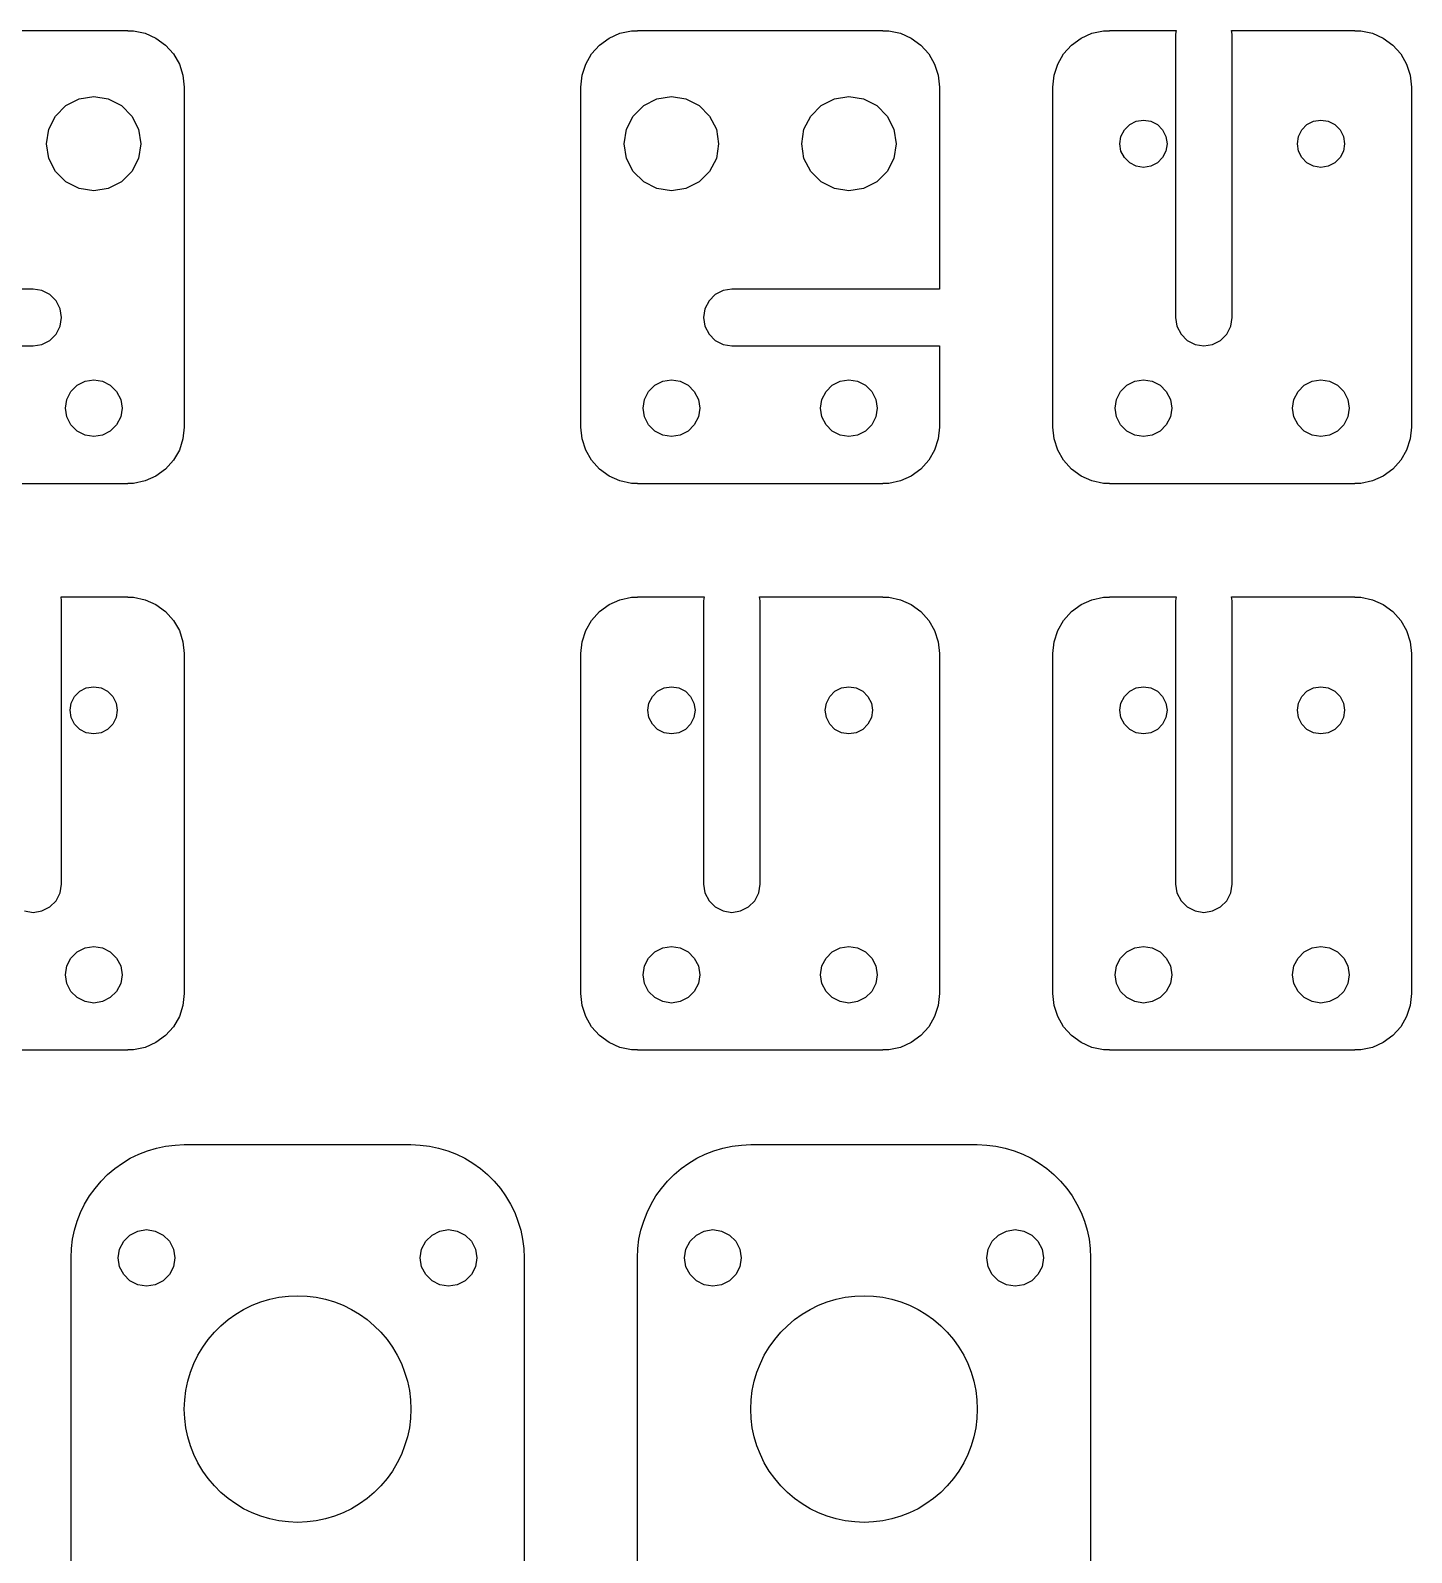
# Model space of a CAD drawing. Extents: x 0 to 1394, y 0 to 480.
# Drawn here: x 1144 to 1217.1, y 94.5 to 175.1 of the extents above; entities that cross this region are included whole.
import ezdxf

# ---------------------------------------------------------------- set-up
doc = ezdxf.new("R2010")
doc.units = 0
doc.layers.add('Layer_1', color=7, linetype='CONTINUOUS')

msp = doc.modelspace()

# ---------------------------------------------------------------- linework, layer by layer
at = {"layer": 'Layer_1', "color": 7}
for points in [[(1136.141097, 175.137332), (1149.141099, 175.137247), (1149.141099, 175.121161), (1149.451092, 175.121245), (1150.071106, 174.990238), (1150.64111, 174.73525), (1151.151114, 174.366245), (1151.571089, 173.900239), (1151.88111, 173.357244), (1152.071102, 172.761247), (1152.141093, 172.137253), (1152.141093, 154.137261), (1152.071102, 153.51324), (1151.88111, 152.917243), (1151.571089, 152.374247), (1151.151114, 151.908242), (1150.64111, 151.539236), (1150.071106, 151.284249), (1149.451092, 151.153241), (1149.141099, 151.153241), (1149.141099, 151.137154), (1136.141097, 151.137239)], [(1173.141108, 154.137261), (1173.141108, 172.137253), (1173.211099, 172.761247), (1173.401091, 173.357244), (1173.711112, 173.900239), (1174.131115, 174.366245), (1174.64109, 174.73525), (1175.211095, 174.990238), (1175.831109, 175.121245), (1176.141102, 175.121245), (1176.141102, 175.137332), (1189.141104, 175.137247), (1189.141104, 175.121161), (1189.451097, 175.121245), (1190.071111, 174.990238), (1190.641115, 174.73525), (1191.15109, 174.366245), (1191.571094, 173.900239), (1191.881115, 173.357244), (1192.071107, 172.761247), (1192.141098, 172.137253), (1192.141098, 161.437249), (1181.141092, 161.437249), (1180.681098, 161.364239), (1180.261094, 161.151245), (1179.931092, 160.819239), (1179.7111, 160.40124), (1179.641109, 159.937238), (1179.7111, 159.473237), (1179.931092, 159.055237), (1180.261094, 158.723259), (1180.681098, 158.510238), (1181.141092, 158.437255), (1192.141098, 158.437255), (1192.141098, 154.137261), (1192.071107, 153.51324), (1191.881115, 152.917243), (1191.571094, 152.374247), (1191.15109, 151.908242), (1190.641115, 151.539236), (1190.071111, 151.284249), (1189.451097, 151.153241), (1189.141104, 151.153241), (1189.141104, 151.137154), (1176.141102, 151.137239), (1176.141102, 151.153326), (1175.831109, 151.153241), (1175.211095, 151.284249), (1174.64109, 151.539236), (1174.131115, 151.908242), (1173.711112, 152.374247), (1173.401091, 152.917243), (1173.211099, 153.51324), (1173.141108, 154.137261)], [(1198.141114, 154.137261), (1198.141114, 172.137253), (1198.211105, 172.761247), (1198.401097, 173.357244), (1198.71109, 173.900239), (1199.131093, 174.366245), (1199.641097, 174.73525), (1200.211101, 174.990238), (1200.831115, 175.121245), (1201.141108, 175.121245), (1201.141108, 175.137332), (1204.671115, 175.137247), (1204.641115, 174.937265), (1204.641115, 159.937238), (1204.711106, 159.473237), (1204.931098, 159.055237), (1205.261101, 158.723259), (1205.681104, 158.510238), (1206.141098, 158.437255), (1206.601092, 158.510238), (1207.021095, 158.723259), (1207.351098, 159.055237), (1207.57109, 159.473237), (1207.641109, 159.937238), (1207.641109, 174.937265), (1207.611109, 175.137247), (1214.14111, 175.137247), (1214.14111, 175.121161), (1214.451103, 175.121245), (1215.071089, 174.990238), (1215.641093, 174.73525), (1216.151097, 174.366245), (1216.5711, 173.900239), (1216.881093, 173.357244), (1217.071113, 172.761247), (1217.141104, 172.137253), (1217.141104, 154.137261), (1217.071113, 153.51324), (1216.881093, 152.917243), (1216.5711, 152.374247), (1216.151097, 151.908242), (1215.641093, 151.539236), (1215.071089, 151.284249), (1214.451103, 151.153241), (1214.14111, 151.153241), (1214.14111, 151.137154), (1201.141108, 151.137239), (1201.141108, 151.153326), (1200.831115, 151.153241), (1200.211101, 151.284249), (1199.641097, 151.539236), (1199.131093, 151.908242), (1198.71109, 152.374247), (1198.401097, 152.917243), (1198.211105, 153.51324), (1198.141114, 154.137261)], [(1144.841105, 169.137259), (1144.961106, 169.910238), (1145.321108, 170.606254), (1145.871103, 171.160257), (1146.571099, 171.515236), (1147.341114, 171.63724), (1148.111101, 171.515236), (1148.811097, 171.160257), (1149.361091, 170.606254), (1149.721094, 169.910238), (1149.841095, 169.137259), (1149.721094, 168.364253), (1149.361091, 167.668265), (1148.811097, 167.114262), (1148.111101, 166.759255), (1147.341114, 166.63725), (1146.571099, 166.759255), (1145.871103, 167.114262), (1145.321108, 167.668265), (1144.961106, 168.364253), (1144.841105, 169.137259)], [(1175.441106, 169.137259), (1175.561107, 169.910238), (1175.921109, 170.606254), (1176.471104, 171.160257), (1177.1711, 171.515236), (1177.941115, 171.63724), (1178.711102, 171.515236), (1179.411098, 171.160257), (1179.961092, 170.606254), (1180.321095, 169.910238), (1180.441096, 169.137259), (1180.321095, 168.364253), (1179.961092, 167.668265), (1179.411098, 167.114262), (1178.711102, 166.759255), (1177.941115, 166.63725), (1177.1711, 166.759255), (1176.471104, 167.114262), (1175.921109, 167.668265), (1175.561107, 168.364253), (1175.441106, 169.137259)], [(1184.84111, 169.137259), (1184.96111, 169.910238), (1185.321113, 170.606254), (1185.871108, 171.160257), (1186.571104, 171.515236), (1187.34109, 171.63724), (1188.111106, 171.515236), (1188.811101, 171.160257), (1189.361096, 170.606254), (1189.721099, 169.910238), (1189.8411, 169.137259), (1189.721099, 168.364253), (1189.361096, 167.668265), (1188.811101, 167.114262), (1188.111106, 166.759255), (1187.34109, 166.63725), (1186.571104, 166.759255), (1185.871108, 167.114262), (1185.321113, 167.668265), (1184.96111, 168.364253), (1184.84111, 169.137259)], [(1201.691103, 169.137259), (1201.751103, 169.523255), (1201.931104, 169.872251), (1202.211097, 170.148236), (1202.55109, 170.326262), (1202.941093, 170.38725), (1203.331096, 170.326262), (1203.681108, 170.148236), (1203.95111, 169.872251), (1204.131111, 169.523255), (1204.191112, 169.137259), (1204.131111, 168.751236), (1203.95111, 168.40224), (1203.681108, 168.126255), (1203.331096, 167.948257), (1202.941093, 167.887241), (1202.55109, 167.948257), (1202.211097, 168.126255), (1201.931104, 168.40224), (1201.751103, 168.751236), (1201.691103, 169.137259)], [(1211.091106, 169.137259), (1211.151107, 169.523255), (1211.331108, 169.872251), (1211.60111, 170.148236), (1211.951094, 170.326262), (1212.341097, 170.38725), (1212.7311, 170.326262), (1213.071093, 170.148236), (1213.351114, 169.872251), (1213.531115, 169.523255), (1213.591116, 169.137259), (1213.531115, 168.751236), (1213.351114, 168.40224), (1213.071093, 168.126255), (1212.7311, 167.948257), (1212.341097, 167.887241), (1211.951094, 167.948257), (1211.60111, 168.126255), (1211.331108, 168.40224), (1211.151107, 168.751236), (1211.091106, 169.137259)], [(1133.141103, 158.437255), (1144.141109, 158.437255), (1144.601103, 158.510238), (1145.021106, 158.723259), (1145.351109, 159.055237), (1145.571101, 159.473237), (1145.641092, 159.937238), (1145.571101, 160.40124), (1145.351109, 160.819239), (1145.021106, 161.151245), (1144.601103, 161.364239), (1144.141109, 161.437249), (1133.141103, 161.437249)], [(1145.841103, 155.137259), (1145.911094, 155.601261), (1146.131114, 156.01926), (1146.461089, 156.351266), (1146.881092, 156.564259), (1147.341114, 156.637242), (1147.801108, 156.564259), (1148.221111, 156.351266), (1148.551114, 156.01926), (1148.771106, 155.601261), (1148.841097, 155.137259), (1148.771106, 154.673258), (1148.551114, 154.255258), (1148.221111, 153.923252), (1147.801108, 153.710259), (1147.341114, 153.637248), (1146.881092, 153.710259), (1146.461089, 153.923252), (1146.131114, 154.255258), (1145.911094, 154.673258), (1145.841103, 155.137259)], [(1176.441104, 155.137259), (1176.511095, 155.601261), (1176.731115, 156.01926), (1177.06109, 156.351266), (1177.481093, 156.564259), (1177.941115, 156.637242), (1178.401109, 156.564259), (1178.821112, 156.351266), (1179.151114, 156.01926), (1179.371107, 155.601261), (1179.441098, 155.137259), (1179.371107, 154.673258), (1179.151114, 154.255258), (1178.821112, 153.923252), (1178.401109, 153.710259), (1177.941115, 153.637248), (1177.481093, 153.710259), (1177.06109, 153.923252), (1176.731115, 154.255258), (1176.511095, 154.673258), (1176.441104, 155.137259)], [(1185.841108, 155.137259), (1185.911099, 155.601261), (1186.131091, 156.01926), (1186.461093, 156.351266), (1186.881096, 156.564259), (1187.34109, 156.637242), (1187.801113, 156.564259), (1188.221116, 156.351266), (1188.55109, 156.01926), (1188.77111, 155.601261), (1188.841102, 155.137259), (1188.77111, 154.673258), (1188.55109, 154.255258), (1188.221116, 153.923252), (1187.801113, 153.710259), (1187.34109, 153.637248), (1186.881096, 153.710259), (1186.461093, 153.923252), (1186.131091, 154.255258), (1185.911099, 154.673258), (1185.841108, 155.137259)], [(1201.44111, 155.137259), (1201.511101, 155.601261), (1201.731094, 156.01926), (1202.061096, 156.351266), (1202.481099, 156.564259), (1202.941093, 156.637242), (1203.401115, 156.564259), (1203.82109, 156.351266), (1204.151093, 156.01926), (1204.371113, 155.601261), (1204.441104, 155.137259), (1204.371113, 154.673258), (1204.151093, 154.255258), (1203.82109, 153.923252), (1203.401115, 153.710259), (1202.941093, 153.637248), (1202.481099, 153.710259), (1202.061096, 153.923252), (1201.731094, 154.255258), (1201.511101, 154.673258), (1201.44111, 155.137259)], [(1210.841114, 155.137259), (1210.911105, 155.601261), (1211.131097, 156.01926), (1211.4611, 156.351266), (1211.881103, 156.564259), (1212.341097, 156.637242), (1212.801091, 156.564259), (1213.221094, 156.351266), (1213.551096, 156.01926), (1213.771089, 155.601261), (1213.841108, 155.137259), (1213.771089, 154.673258), (1213.551096, 154.255258), (1213.221094, 153.923252), (1212.801091, 153.710259), (1212.341097, 153.637248), (1211.881103, 153.710259), (1211.4611, 153.923252), (1211.131097, 154.255258), (1210.911105, 154.673258), (1210.841114, 155.137259)], [(1143.681115, 128.510242), (1144.141109, 128.437259), (1144.601103, 128.510242), (1145.021106, 128.723263), (1145.351109, 129.055241), (1145.571101, 129.47324), (1145.641092, 129.937242), (1145.641092, 144.93724), (1145.611092, 145.137251), (1149.141099, 145.137251), (1149.141099, 145.121164), (1149.451092, 145.121249), (1150.071106, 144.990241), (1150.64111, 144.735254), (1151.151114, 144.366248), (1151.571089, 143.900243), (1151.88111, 143.357247), (1152.071102, 142.76125), (1152.141093, 142.137257), (1152.141093, 124.137265), (1152.071102, 123.513243), (1151.88111, 122.917246), (1151.571089, 122.374251), (1151.151114, 121.908245), (1150.64111, 121.53924), (1150.071106, 121.284252), (1149.451092, 121.153245), (1149.141099, 121.153245), (1149.141099, 121.137158), (1136.141097, 121.137243)], [(1173.141108, 124.137265), (1173.141108, 142.137257), (1173.211099, 142.76125), (1173.401091, 143.357247), (1173.711112, 143.900243), (1174.131115, 144.366248), (1174.64109, 144.735254), (1175.211095, 144.990241), (1175.831109, 145.121249), (1176.141102, 145.121249), (1176.141102, 145.137336), (1179.671109, 145.137251), (1179.641109, 144.93724), (1179.641109, 129.937242), (1179.7111, 129.47324), (1179.931092, 129.055241), (1180.261094, 128.723263), (1180.681098, 128.510242), (1181.141092, 128.437259), (1181.601114, 128.510242), (1182.021089, 128.723263), (1182.351091, 129.055241), (1182.571112, 129.47324), (1182.641103, 129.937242), (1182.641103, 144.93724), (1182.611102, 145.137251), (1189.141104, 145.137251), (1189.141104, 145.121164), (1189.451097, 145.121249), (1190.071111, 144.990241), (1190.641115, 144.735254), (1191.15109, 144.366248), (1191.571094, 143.900243), (1191.881115, 143.357247), (1192.071107, 142.76125), (1192.141098, 142.137257), (1192.141098, 124.137265), (1192.071107, 123.513243), (1191.881115, 122.917246), (1191.571094, 122.374251), (1191.15109, 121.908245), (1190.641115, 121.53924), (1190.071111, 121.284252), (1189.451097, 121.153245), (1189.141104, 121.153245), (1189.141104, 121.137158), (1176.141102, 121.137243), (1176.141102, 121.153329), (1175.831109, 121.153245), (1175.211095, 121.284252), (1174.64109, 121.53924), (1174.131115, 121.908245), (1173.711112, 122.374251), (1173.401091, 122.917246), (1173.211099, 123.513243), (1173.141108, 124.137265)], [(1198.141114, 124.137265), (1198.141114, 142.137257), (1198.211105, 142.76125), (1198.401097, 143.357247), (1198.71109, 143.900243), (1199.131093, 144.366248), (1199.641097, 144.735254), (1200.211101, 144.990241), (1200.831115, 145.121249), (1201.141108, 145.121249), (1201.141108, 145.137336), (1204.671115, 145.137251), (1204.641115, 144.93724), (1204.641115, 129.937242), (1204.711106, 129.47324), (1204.931098, 129.055241), (1205.261101, 128.723263), (1205.681104, 128.510242), (1206.141098, 128.437259), (1206.601092, 128.510242), (1207.021095, 128.723263), (1207.351098, 129.055241), (1207.57109, 129.47324), (1207.641109, 129.937242), (1207.641109, 144.93724), (1207.611109, 145.137251), (1214.14111, 145.137251), (1214.14111, 145.121164), (1214.451103, 145.121249), (1215.071089, 144.990241), (1215.641093, 144.735254), (1216.151097, 144.366248), (1216.5711, 143.900243), (1216.881093, 143.357247), (1217.071113, 142.76125), (1217.141104, 142.137257), (1217.141104, 124.137265), (1217.071113, 123.513243), (1216.881093, 122.917246), (1216.5711, 122.374251), (1216.151097, 121.908245), (1215.641093, 121.53924), (1215.071089, 121.284252), (1214.451103, 121.153245), (1214.14111, 121.153245), (1214.14111, 121.137158), (1201.141108, 121.137243), (1201.141108, 121.153329), (1200.831115, 121.153245), (1200.211101, 121.284252), (1199.641097, 121.53924), (1199.131093, 121.908245), (1198.71109, 122.374251), (1198.401097, 122.917246), (1198.211105, 123.513243), (1198.141114, 124.137265)], [(1146.091095, 139.137263), (1146.151096, 139.523258), (1146.331097, 139.872254), (1146.601099, 140.148239), (1146.951111, 140.326237), (1147.341114, 140.387253), (1147.731089, 140.326237), (1148.07111, 140.148239), (1148.351103, 139.872254), (1148.531104, 139.523258), (1148.591104, 139.137263), (1148.531104, 138.751239), (1148.351103, 138.402243), (1148.07111, 138.126258), (1147.731089, 137.948261), (1147.341114, 137.887244), (1146.951111, 137.948261), (1146.601099, 138.126258), (1146.331097, 138.402243), (1146.151096, 138.751239), (1146.091095, 139.137263)], [(1176.691096, 139.137263), (1176.751097, 139.523258), (1176.931098, 139.872254), (1177.211091, 140.148239), (1177.551112, 140.326237), (1177.941115, 140.387253), (1178.33109, 140.326237), (1178.681102, 140.148239), (1178.951104, 139.872254), (1179.131105, 139.523258), (1179.191105, 139.137263), (1179.131105, 138.751239), (1178.951104, 138.402243), (1178.681102, 138.126258), (1178.33109, 137.948261), (1177.941115, 137.887244), (1177.551112, 137.948261), (1177.211091, 138.126258), (1176.931098, 138.402243), (1176.751097, 138.751239), (1176.691096, 139.137263)], [(1186.0911, 139.137263), (1186.1511, 139.523258), (1186.331102, 139.872254), (1186.601104, 140.148239), (1186.951116, 140.326237), (1187.34109, 140.387253), (1187.731093, 140.326237), (1188.071115, 140.148239), (1188.351107, 139.872254), (1188.531109, 139.523258), (1188.591109, 139.137263), (1188.531109, 138.751239), (1188.351107, 138.402243), (1188.071115, 138.126258), (1187.731093, 137.948261), (1187.34109, 137.887244), (1186.951116, 137.948261), (1186.601104, 138.126258), (1186.331102, 138.402243), (1186.1511, 138.751239), (1186.0911, 139.137263)], [(1201.691103, 139.137263), (1201.751103, 139.523258), (1201.931104, 139.872254), (1202.211097, 140.148239), (1202.55109, 140.326237), (1202.941093, 140.387253), (1203.331096, 140.326237), (1203.681108, 140.148239), (1203.95111, 139.872254), (1204.131111, 139.523258), (1204.191112, 139.137263), (1204.131111, 138.751239), (1203.95111, 138.402243), (1203.681108, 138.126258), (1203.331096, 137.948261), (1202.941093, 137.887244), (1202.55109, 137.948261), (1202.211097, 138.126258), (1201.931104, 138.402243), (1201.751103, 138.751239), (1201.691103, 139.137263)], [(1211.091106, 139.137263), (1211.151107, 139.523258), (1211.331108, 139.872254), (1211.60111, 140.148239), (1211.951094, 140.326237), (1212.341097, 140.387253), (1212.7311, 140.326237), (1213.071093, 140.148239), (1213.351114, 139.872254), (1213.531115, 139.523258), (1213.591116, 139.137263), (1213.531115, 138.751239), (1213.351114, 138.402243), (1213.071093, 138.126258), (1212.7311, 137.948261), (1212.341097, 137.887244), (1211.951094, 137.948261), (1211.60111, 138.126258), (1211.331108, 138.402243), (1211.151107, 138.751239), (1211.091106, 139.137263)], [(1145.841103, 125.137263), (1145.911094, 125.601236), (1146.131114, 126.019235), (1146.461089, 126.351242), (1146.881092, 126.564263), (1147.341114, 126.637246), (1147.801108, 126.564263), (1148.221111, 126.351242), (1148.551114, 126.019235), (1148.771106, 125.601236), (1148.841097, 125.137263), (1148.771106, 124.673261), (1148.551114, 124.255262), (1148.221111, 123.923256), (1147.801108, 123.710263), (1147.341114, 123.637252), (1146.881092, 123.710263), (1146.461089, 123.923256), (1146.131114, 124.255262), (1145.911094, 124.673261), (1145.841103, 125.137263)], [(1176.441104, 125.137263), (1176.511095, 125.601236), (1176.731115, 126.019235), (1177.06109, 126.351242), (1177.481093, 126.564263), (1177.941115, 126.637246), (1178.401109, 126.564263), (1178.821112, 126.351242), (1179.151114, 126.019235), (1179.371107, 125.601236), (1179.441098, 125.137263), (1179.371107, 124.673261), (1179.151114, 124.255262), (1178.821112, 123.923256), (1178.401109, 123.710263), (1177.941115, 123.637252), (1177.481093, 123.710263), (1177.06109, 123.923256), (1176.731115, 124.255262), (1176.511095, 124.673261), (1176.441104, 125.137263)], [(1185.841108, 125.137263), (1185.911099, 125.601236), (1186.131091, 126.019235), (1186.461093, 126.351242), (1186.881096, 126.564263), (1187.34109, 126.637246), (1187.801113, 126.564263), (1188.221116, 126.351242), (1188.55109, 126.019235), (1188.77111, 125.601236), (1188.841102, 125.137263), (1188.77111, 124.673261), (1188.55109, 124.255262), (1188.221116, 123.923256), (1187.801113, 123.710263), (1187.34109, 123.637252), (1186.881096, 123.710263), (1186.461093, 123.923256), (1186.131091, 124.255262), (1185.911099, 124.673261), (1185.841108, 125.137263)], [(1201.44111, 125.137263), (1201.511101, 125.601236), (1201.731094, 126.019235), (1202.061096, 126.351242), (1202.481099, 126.564263), (1202.941093, 126.637246), (1203.401115, 126.564263), (1203.82109, 126.351242), (1204.151093, 126.019235), (1204.371113, 125.601236), (1204.441104, 125.137263), (1204.371113, 124.673261), (1204.151093, 124.255262), (1203.82109, 123.923256), (1203.401115, 123.710263), (1202.941093, 123.637252), (1202.481099, 123.710263), (1202.061096, 123.923256), (1201.731094, 124.255262), (1201.511101, 124.673261), (1201.44111, 125.137263)], [(1210.841114, 125.137263), (1210.911105, 125.601236), (1211.131097, 126.019235), (1211.4611, 126.351242), (1211.881103, 126.564263), (1212.341097, 126.637246), (1212.801091, 126.564263), (1213.221094, 126.351242), (1213.551096, 126.019235), (1213.771089, 125.601236), (1213.841108, 125.137263), (1213.771089, 124.673261), (1213.551096, 124.255262), (1213.221094, 123.923256), (1212.801091, 123.710263), (1212.341097, 123.637252), (1211.881103, 123.710263), (1211.4611, 123.923256), (1211.131097, 124.255262), (1210.911105, 124.673261), (1210.841114, 125.137263)], [(1146.141105, 72.137256), (1146.141105, 110.137236), (1146.161143, 110.632254), (1146.221115, 111.12524), (1146.321106, 111.610239), (1146.471108, 112.085247), (1146.651109, 112.547245), (1146.86111, 112.993241), (1147.121094, 113.419255), (1147.411105, 113.82224), (1147.731089, 114.201236), (1148.081101, 114.551248), (1148.461113, 114.872248), (1148.861106, 115.160256), (1149.28111, 115.414256), (1149.731113, 115.632244), (1150.191107, 115.812245), (1150.67111, 115.953244), (1151.151114, 116.055239), (1151.651099, 116.117243), (1152.141093, 116.137281), (1164.141097, 116.137253), (1164.64111, 116.117215), (1165.131105, 116.055239), (1165.611108, 115.953244), (1166.091112, 115.812245), (1166.551106, 115.632244), (1167.001109, 115.414256), (1167.421112, 115.160256), (1167.821106, 114.872248), (1168.20109, 114.551248), (1168.551102, 114.201236), (1168.881104, 113.82224), (1169.161097, 113.419255), (1169.421108, 112.993241), (1169.6411, 112.547245), (1169.811111, 112.085247), (1169.961112, 111.610239), (1170.061104, 111.12524), (1170.121104, 110.632254), (1170.141142, 110.137236), (1170.141114, 72.137256)], [(1176.141102, 72.137256), (1176.141102, 110.137236), (1176.161139, 110.632254), (1176.221112, 111.12524), (1176.321103, 111.610239), (1176.471104, 112.085247), (1176.651105, 112.547245), (1176.861107, 112.993241), (1177.12109, 113.419255), (1177.411102, 113.82224), (1177.731113, 114.201236), (1178.081097, 114.551248), (1178.461109, 114.872248), (1178.861103, 115.160256), (1179.281106, 115.414256), (1179.731109, 115.632244), (1180.191103, 115.812245), (1180.671107, 115.953244), (1181.15111, 116.055239), (1181.651095, 116.117243), (1182.14109, 116.137281), (1194.141094, 116.137253), (1194.641107, 116.117215), (1195.131101, 116.055239), (1195.611105, 115.953244), (1196.091108, 115.812245), (1196.551102, 115.632244), (1197.001106, 115.414256), (1197.421109, 115.160256), (1197.821102, 114.872248), (1198.201114, 114.551248), (1198.551098, 114.201236), (1198.881101, 113.82224), (1199.161093, 113.419255), (1199.421105, 112.993241), (1199.641097, 112.547245), (1199.811108, 112.085247), (1199.961109, 111.610239), (1200.0611, 111.12524), (1200.1211, 110.632254), (1200.141138, 110.137236), (1200.14111, 72.137256)], [(1148.641114, 110.137236), (1148.711105, 110.601238), (1148.931098, 111.019237), (1149.2611, 111.351243), (1149.681103, 111.564237), (1150.141097, 111.637247), (1150.601091, 111.564237), (1151.021094, 111.351243), (1151.351097, 111.019265), (1151.571089, 110.601266), (1151.641108, 110.137236), (1151.571089, 109.673263), (1151.351097, 109.255264), (1151.021094, 108.923257), (1150.601091, 108.710236), (1150.141097, 108.637253), (1149.681103, 108.710236), (1149.2611, 108.923257), (1148.931098, 109.255264), (1148.711105, 109.673263), (1148.641114, 110.137236)], [(1164.64111, 110.137236), (1164.711102, 110.601238), (1164.931094, 111.019237), (1165.261096, 111.351243), (1165.681099, 111.564237), (1166.141093, 111.637247), (1166.601116, 111.564237), (1167.02109, 111.351243), (1167.351093, 111.019265), (1167.571113, 110.601266), (1167.641104, 110.137236), (1167.571113, 109.673263), (1167.351093, 109.255264), (1167.02109, 108.923257), (1166.601116, 108.710236), (1166.141093, 108.637253), (1165.681099, 108.710236), (1165.261096, 108.923257), (1164.931094, 109.255264), (1164.711102, 109.673263), (1164.64111, 110.137236)], [(1178.641111, 110.137236), (1178.711102, 110.601238), (1178.931094, 111.019237), (1179.261096, 111.351243), (1179.6811, 111.564237), (1180.141094, 111.637247), (1180.601116, 111.564237), (1181.021091, 111.351243), (1181.351093, 111.019265), (1181.571114, 110.601266), (1181.641105, 110.137236), (1181.571114, 109.673263), (1181.351093, 109.255264), (1181.021091, 108.923257), (1180.601116, 108.710236), (1180.141094, 108.637253), (1179.6811, 108.710236), (1179.261096, 108.923257), (1178.931094, 109.255264), (1178.711102, 109.673263), (1178.641111, 110.137236)], [(1194.641107, 110.137236), (1194.711098, 110.601238), (1194.93109, 111.019237), (1195.261093, 111.351243), (1195.681096, 111.564237), (1196.14109, 111.637247), (1196.601112, 111.564237), (1197.021115, 111.351243), (1197.351089, 111.019265), (1197.57111, 110.601266), (1197.641101, 110.137236), (1197.57111, 109.673263), (1197.351089, 109.255264), (1197.021115, 108.923257), (1196.601112, 108.710236), (1196.14109, 108.637253), (1195.681096, 108.710236), (1195.261093, 108.923257), (1194.93109, 109.255264), (1194.711098, 109.673263), (1194.641107, 110.137236)], [(1152.141093, 102.137252), (1152.161131, 102.632242), (1152.221103, 103.125256), (1152.321094, 103.610255), (1152.471096, 104.085263), (1152.651097, 104.547261), (1152.861098, 104.993257), (1153.12111, 105.419243), (1153.411093, 105.822256), (1153.731105, 106.201252), (1154.081089, 106.551236), (1154.461101, 106.872236), (1154.861094, 107.160243), (1155.281098, 107.414243), (1155.731101, 107.63226), (1156.191095, 107.812261), (1156.671098, 107.95326), (1157.151102, 108.055255), (1157.651115, 108.117259), (1158.141109, 108.137297), (1158.641094, 108.117203), (1159.131117, 108.055255), (1159.611092, 107.95326), (1160.091096, 107.812261), (1160.55109, 107.63226), (1161.001093, 107.414243), (1161.421096, 107.160243), (1161.82109, 106.872236), (1162.201102, 106.551236), (1162.551114, 106.201252), (1162.881116, 105.822256), (1163.161109, 105.419243), (1163.421092, 104.993257), (1163.641112, 104.547261), (1163.811095, 104.085263), (1163.961096, 103.610255), (1164.061116, 103.125256), (1164.121116, 102.632242), (1164.141154, 102.137252), (1164.12106, 101.642263), (1164.061116, 101.149249), (1163.961096, 100.66425), (1163.811095, 100.189242), (1163.641112, 99.727244), (1163.421092, 99.281248), (1163.161109, 98.855262), (1162.881116, 98.452249), (1162.551114, 98.073252), (1162.201102, 97.72324), (1161.82109, 97.402241), (1161.421096, 97.114261), (1161.001093, 96.860261), (1160.55109, 96.642245), (1160.091096, 96.462243), (1159.611092, 96.321245), (1159.131117, 96.21925), (1158.641094, 96.157246), (1158.141109, 96.137208), (1157.651115, 96.157274), (1157.151102, 96.21925), (1156.671098, 96.321245), (1156.191095, 96.462243), (1155.731101, 96.642245), (1155.281098, 96.860261), (1154.861094, 97.114261), (1154.461101, 97.402241), (1154.081089, 97.72324), (1153.731105, 98.073252), (1153.411093, 98.452249), (1153.12111, 98.855262), (1152.861098, 99.281248), (1152.651097, 99.727244), (1152.471096, 100.189242), (1152.321094, 100.66425), (1152.221103, 101.149249), (1152.161103, 101.642263), (1152.141065, 102.137252)], [(1182.14109, 102.137252), (1182.161127, 102.632242), (1182.2211, 103.125256), (1182.321091, 103.610255), (1182.471092, 104.085263), (1182.651093, 104.547261), (1182.861095, 104.993257), (1183.121106, 105.419243), (1183.41109, 105.822256), (1183.731101, 106.201252), (1184.081113, 106.551236), (1184.461097, 106.872236), (1184.861091, 107.160243), (1185.281094, 107.414243), (1185.731097, 107.63226), (1186.191091, 107.812261), (1186.671095, 107.95326), (1187.151098, 108.055255), (1187.651112, 108.117259), (1188.141106, 108.137297), (1188.641091, 108.117203), (1189.131113, 108.055255), (1189.611117, 107.95326), (1190.091092, 107.812261), (1190.551114, 107.63226), (1191.001089, 107.414243), (1191.421092, 107.160243), (1191.821114, 106.872236), (1192.201098, 106.551236), (1192.55111, 106.201252), (1192.881113, 105.822256), (1193.161105, 105.419243), (1193.421117, 104.993257), (1193.641109, 104.547261), (1193.811091, 104.085263), (1193.961092, 103.610255), (1194.061112, 103.125256), (1194.121112, 102.632242), (1194.14115, 102.137252), (1194.121056, 101.642263), (1194.061112, 101.149249), (1193.961092, 100.66425), (1193.811091, 100.189242), (1193.641109, 99.727244), (1193.421117, 99.281248), (1193.161105, 98.855262), (1192.881113, 98.452249), (1192.55111, 98.073252), (1192.201098, 97.72324), (1191.821114, 97.402241), (1191.421092, 97.114261), (1191.001089, 96.860261), (1190.551114, 96.642245), (1190.091092, 96.462243), (1189.611117, 96.321245), (1189.131113, 96.21925), (1188.641091, 96.157246), (1188.141106, 96.137208), (1187.651112, 96.157274), (1187.151098, 96.21925), (1186.671095, 96.321245), (1186.191091, 96.462243), (1185.731097, 96.642245), (1185.281094, 96.860261), (1184.861091, 97.114261), (1184.461097, 97.402241), (1184.081113, 97.72324), (1183.731101, 98.073252), (1183.41109, 98.452249), (1183.121106, 98.855262), (1182.861095, 99.281248), (1182.651093, 99.727244), (1182.471092, 100.189242), (1182.321091, 100.66425), (1182.2211, 101.149249), (1182.161099, 101.642263), (1182.141061, 102.137252)]]:
    msp.add_lwpolyline(points, dxfattribs=at)

doc.saveas('drawing.dxf')
